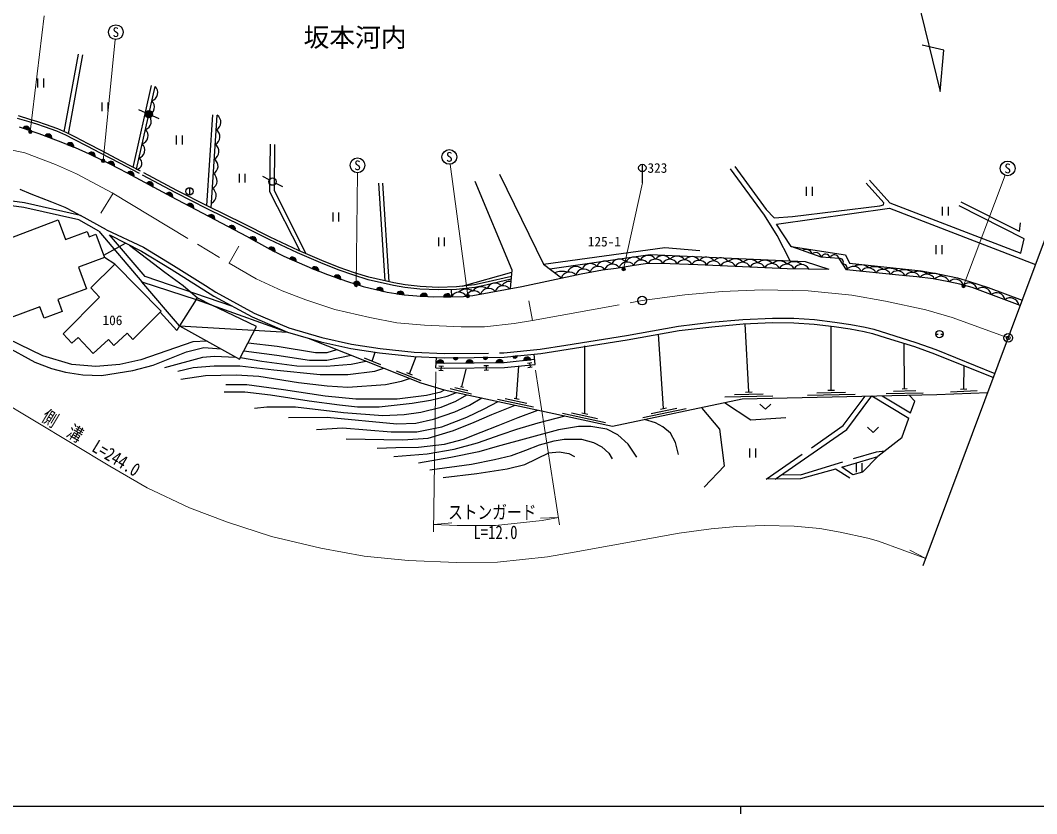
# Model space of a CAD drawing. Units: millimetres at full size, sheet at 1:1000; details may follow other scales. Extents: x 40000 to 680000, y 20000 to 380000.
# Drawn here: x 170189 to 308226, y 204000 to 311770 of the extents above; entities that cross this region are included whole.
import ezdxf
from ezdxf.enums import TextEntityAlignment as Align

# ---------------------------------------------------------------- set-up
doc = ezdxf.new("R2010")
doc.units = ezdxf.units.MM
doc.header["$LTSCALE"] = 1000
doc.header["$PDMODE"] = 32
doc.header["$PDSIZE"] = 500
doc.linetypes.add('CHAIN', pattern=[18.5, 12, -1.5, 3.5, -1.5])
doc.linetypes.add('DASHED', pattern=[7.5, 6, -1.5])
for name, color, linetype, lineweight in [('M-BGD', 7, 'Continuous', 25), ('M-BMK', 2, 'CHAIN', 13), ('M-BMK-OTRS', 5, 'Continuous', 25), ('M-BMK-SRVR', 3, 'Continuous', 25), ('M-STR-HTXT', 7, 'Continuous', 13), ('M-STR-STRC', 7, 'Continuous', 25), ('M-TTL-BAND', 7, 'Continuous', 25)]:
    doc.layers.add(name, color=color, linetype=linetype, lineweight=lineweight)
doc.layers.add('M-BMK-HTXT', color=7, linetype='Continuous')
doc.layers.add('M-OTRS', color=6, linetype='Continuous')
doc.styles.add('ＭＳ ゴシック', font='')
doc.styles.get('ＭＳ ゴシック').set_extended_font_data('MS Gothic')

msp = doc.modelspace()

# ---------------------------------------------------------------- hatches: boundary and pattern name
at = {"layer": 'M-BGD'}
for points in [[(187180, 299215, -1), (188099, 298820, -0.41421), (187442, 298558, -0.41421)], [(170557, 297121, -0.82183), (171497, 296809)], [(173542, 296087, -0.82183), (174468, 295733)], [(176520, 294922, -0.82183), (177439, 294551)], [(179462, 293668, -0.82183), (180354, 293238)], [(182092, 292404, -0.82183), (182976, 291956)], [(184751, 291055, -0.82183), (185622, 290582)], [(187354, 289642, -0.82183), (188224, 289169)], [(190011, 288200, -0.82183), (190881, 287727)], [(192850, 286695, -0.82183), (193727, 286234)], [(195710, 285191, -0.82183), (196587, 284730)], [(198513, 283717, -0.82183), (199390, 283256)], [(201362, 282202, -0.82183), (202226, 281718)], [(203893, 280789, -0.82183), (204775, 280337)], [(206742, 279388, -0.82183), (207651, 278993)], [(209793, 278060, -0.82183), (210715, 277696)], [(212794, 276914, -0.82183), (213729, 276585)], [(215419, 276027, -0.82183), (216366, 275737)], [(218550, 275185, -0.82183), (219513, 274951)], [(222314, 274482, 0.82183), (221335, 274631)], [(224512, 274310, -0.82183), (225501, 274246)], [(227660, 274211, -0.82183), (228651, 274225)], [(226721, 265253, -0.82183), (227711, 265206)], [(229003, 265918), (229629, 265926, -0.84072)], [(230714, 265239, -0.82183), (231704, 265251)], [(233049, 265967), (233675, 265974, -0.84072)], [(234792, 265288, -0.82183), (235783, 265300)], [(237062, 266122), (237685, 266185, -0.84072)], [(238519, 265567, -0.82183), (239505, 265668)]]:
    msp.add_hatch(color=256, dxfattribs=at).paths.add_polyline_path(points)
at = {"layer": 'M-STR-HTXT'}
for points in [[(171744, 296778, -1), (171348, 296473, -0.41421), (171394, 296824, -0.41421)], [(181627, 292846, -0.41421), (181589, 292494, -0.41421), (181237, 292533, -1)], [(252338, 278108, -1), (251899, 277869, -0.41421), (251999, 278208, -0.41421)], [(215961, 275993, -1), (215600, 275647, -0.41421), (215607, 276001, -0.41421)], [(298523, 275792, -1), (298066, 275590, -0.41421), (298193, 275920, -0.41421)], [(231116, 274520, -0.41421), (231159, 274169, -0.41421), (230808, 274126, -1)]]:
    msp.add_hatch(color=256, dxfattribs=at).paths.add_polyline_path(points)

# ---------------------------------------------------------------- linework, layer by layer
at = {"layer": 'M-BGD'}
for p, q in [((176156, 296639), (178096, 307192)), ((176717, 296373), (178686, 307084)), ((172515, 303847), (172515, 302647)), ((173315, 303847), (173315, 302647)), ((185508, 291796), (187998, 302898)), ((185967, 291557), (188485, 302789)), ((181267, 300620), (181267, 299420)), ((182067, 300620), (182067, 299420)), ((187180, 299215), (186262, 299610)), ((188099, 298820), (189018, 298425)), ((195531, 286598), (196318, 298944)), ((196114, 286306), (196916, 298905)), ((170557, 297121), (171497, 296809)), ((173542, 296087), (174468, 295733)), ((191360, 296121), (191360, 294921)), ((192160, 296121), (192160, 294921)), ((176520, 294922), (177439, 294551)), ((179462, 293668), (180354, 293238)), ((182092, 292404), (182976, 291956)), ((184751, 291055), (185622, 290582)), ((199894, 290918), (199894, 289718)), ((200694, 290918), (200694, 289718)), ((203997, 290085), (203104, 290535)), ((288265, 286981), (285537, 290058)), ((187354, 289642), (188224, 289169)), ((193165, 289036), (193165, 288036)), ((204890, 289635), (205783, 289184)), ((219742, 276361), (218884, 289629)), ((220302, 276233), (219433, 289665)), ((276921, 289137), (276921, 287937)), ((277721, 289137), (277721, 287937)), ((287485, 286957), (285089, 289660)), ((190011, 288200), (190881, 287727)), ((192850, 286695), (193727, 286234)), ((288241, 286241), (308077, 278606)), ((288265, 286981), (306056, 280134)), ((295412, 286449), (295412, 285249)), ((296212, 286449), (296212, 285249)), ((306517, 282080), (297706, 286555)), ((305899, 283067), (297977, 287090)), ((195710, 285191), (196587, 284730)), ((212625, 285644), (212625, 284444)), ((213425, 285644), (213425, 284444)), ((198513, 283717), (199390, 283256)), ((305899, 283067), (306009, 284273)), ((201362, 282202), (202226, 281718)), ((226976, 282271), (226976, 281071)), ((227776, 282271), (227776, 281071)), ((306056, 280134), (306517, 282080)), ((181515, 279852), (184453, 281520)), ((203893, 280789), (204775, 280337)), ((294547, 281217), (294547, 280017)), ((295347, 281217), (295347, 280017)), ((183006, 278648), (181625, 279560)), ((206742, 279388), (207651, 278993)), ((209793, 278060), (210715, 277696)), ((230184, 275649), (236958, 277575)), ((191825, 270256), (186689, 276247)), ((212794, 276914), (213729, 276585)), ((215419, 276027), (216366, 275737)), ((218550, 275185), (219513, 274951)), ((228724, 275200), (228738, 274226)), ((194064, 273833), (194237, 274084)), ((221335, 274631), (222314, 274482)), ((224512, 274310), (225501, 274246)), ((227660, 274211), (228651, 274225)), ((191825, 270256), (206457, 269416)), ((269117, 261290), (268619, 270534)), ((280324, 261526), (280333, 270228)), ((257543, 259027), (256853, 269120)), ((290290, 261736), (290249, 267871)), ((294514, 269152), (294839, 269152)), ((295189, 269152), (295514, 269152)), ((217988, 265461), (218377, 266672)), ((240110, 265026), (239967, 266419)), ((246867, 258373), (246869, 267565)), ((216873, 265906), (219103, 265017)), ((223040, 263771), (223963, 266086)), ((226640, 264556), (226707, 265954)), ((226721, 265253), (227711, 265206)), ((229629, 265926), (229003, 265918)), ((230714, 265239), (231704, 265251)), ((233675, 265974), (233049, 265967)), ((234792, 265288), (235783, 265300)), ((237685, 266185), (237062, 266122)), ((238519, 265567), (239505, 265668)), ((239057, 265220), (239654, 265281)), ((239355, 265251), (239416, 264654)), ((221257, 264159), (224601, 262826)), ((222650, 263926), (223430, 263615)), ((227013, 264238), (227613, 264209)), ((227042, 264837), (227641, 264809)), ((227342, 264823), (227313, 264224)), ((230158, 261983), (230746, 264399)), ((233157, 264868), (233757, 264875)), ((233164, 264268), (233764, 264275)), ((233457, 264872), (233464, 264272)), ((237585, 260379), (237897, 264800)), ((239118, 264623), (239715, 264684)), ((298318, 261687), (298379, 264870)), ((228558, 261755), (231473, 261045)), ((229212, 261905), (230961, 261479)), ((229953, 262033), (230362, 261933)), ((267174, 260949), (271073, 261031)), ((268662, 261280), (269572, 261300)), ((277087, 260858), (283586, 260994)), ((278381, 261185), (282280, 261267)), ((279869, 261516), (280779, 261536)), ((287803, 261083), (292802, 261189)), ((288797, 261404), (291796, 261467)), ((289940, 261728), (290640, 261743)), ((296532, 261309), (300129, 261466)), ((297898, 261669), (298737, 261705)), ((235015, 260320), (239902, 259264)), ((236055, 260402), (238988, 259769)), ((237243, 260453), (237927, 260305)), ((265880, 260622), (272379, 260759)), ((285842, 260742), (290846, 257718)), ((287244, 260771), (291103, 258439)), ((243808, 258420), (249672, 257153)), ((245044, 258460), (248563, 257700)), ((246456, 258462), (247277, 258285)), ((254733, 257818), (260602, 259062)), ((255845, 258360), (259366, 259107)), ((257132, 258940), (257954, 259114)), ((289895, 255046), (290846, 257718)), ((269219, 253597), (269219, 252397)), ((270019, 253597), (270019, 252397)), ((283697, 251598), (283697, 250398)), ((284497, 251598), (284497, 250398))]:
    msp.add_line(p, q, dxfattribs=at)
for points in [[(186358, 290958), (183700, 292345), (181079, 293727), (179245, 294668), (177499, 295569), (176359, 296166), (175153, 296701), (173492, 297284), (172442, 297649), (171384, 297970), (169821, 298453)], [(186520, 291269), (183863, 292655), (181241, 294038), (179405, 294979), (177661, 295880), (176511, 296481), (175282, 297027), (173607, 297614), (172551, 297982), (171487, 298305), (169919, 298789)], [(170046, 297291), (172691, 296414), (175319, 295407), (177625, 294476), (179521, 293639), (182235, 292332), (184715, 291075), (190668, 287843), (200914, 282454), (203763, 280855), (205984, 279718), (209826, 278047), (211900, 277229), (214624, 276271), (216731, 275626), (220008, 274831), (222378, 274473), (224037, 274341), (226334, 274192), (230389, 274249), (231632, 274383), (238316, 275623), (246347, 277346), (249258, 277898), (251101, 278119), (253547, 278521), (255079, 278753), (257158, 278767), (262220, 278607), (274338, 278052), (279984, 277946)], [(208177, 280393), (204090, 288481), (204166, 294925)], [(209032, 280033), (204692, 288621), (204766, 294918)], [(274743, 279087), (272972, 282522), (271247, 285300), (266651, 291597)], [(267248, 291894), (271488, 286067), (272554, 284919), (275067, 285144), (286930, 286570), (287431, 286705), (287485, 286957)], [(236869, 276590), (233410, 275803), (231908, 275475), (229450, 275222), (226922, 275144), (224457, 275262), (222410, 275490), (220857, 275746), (217429, 276532), (215475, 277134), (213353, 277878), (210997, 278825), (207816, 280165), (203976, 282006), (200285, 283837), (195581, 286181), (191296, 288353), (186801, 290726)], [(236902, 276957), (233334, 276145), (231852, 275821), (229426, 275572), (226925, 275494), (224485, 275611), (222458, 275837), (220925, 276090), (217520, 276870), (215584, 277467), (213476, 278205), (211130, 279149), (207960, 280485), (204130, 282320), (200441, 284151), (195738, 286494), (191457, 288664), (186963, 291037)], [(236755, 275334), (236982, 277847), (231954, 289882)], [(235269, 290876), (241262, 278667), (243669, 276771)], [(181884, 283300), (178348, 285264), (170767, 286990), (163700, 287948), (158705, 288433), (143483, 289143)], [(170105, 288834), (171620, 288207), (174421, 287129), (176252, 286367), (177357, 285820), (178348, 285264)], [(180842, 283135), (178114, 284651), (170651, 286349), (163625, 287302), (158658, 287784), (143452, 288493)], [(274866, 281044), (272887, 284080), (288241, 286241)], [(162571, 279846), (175311, 284662), (176326, 281977), (179263, 283088), (179535, 282368), (180435, 282709), (181625, 279560), (178082, 278220), (179182, 275312), (175275, 273836), (175883, 272228), (173407, 271292), (172821, 272842), (168592, 271244)], [(180842, 283135), (186689, 276247), (194064, 273833), (196111, 273135), (206457, 269416)], [(181884, 283300), (186918, 280956), (190979, 278487), (195326, 275739)], [(182279, 282610), (186627, 280430), (190663, 277977), (196455, 274316), (201673, 271472), (206457, 269416), (211002, 268114), (215070, 267182), (218970, 266587), (223630, 266102), (227772, 265904), (235883, 266001), (240881, 266513), (252624, 268347), (259688, 269627), (264093, 270150), (268349, 270519), (272354, 270705), (275239, 270693), (277998, 270516), (280733, 270171), (282908, 269860), (284789, 269502), (285930, 269216), (287790, 268646), (291611, 267441), (294340, 266488), (302351, 263248)], [(199064, 272894), (187139, 276982), (182279, 282610)], [(185019, 281236), (189818, 277575), (192283, 275752), (194237, 274084), (196111, 273135)], [(241262, 278667), (257744, 280917), (262462, 280494)], [(274866, 281044), (282257, 279924), (282794, 278782), (292531, 277753), (295094, 277292), (297465, 276774), (299100, 276304), (301659, 275496), (306276, 273774)], [(306000, 273034), (299454, 275477), (297799, 275911), (296296, 276254), (294169, 276633), (291927, 276908), (289490, 277138), (282409, 277880), (281387, 279426), (278968, 279604), (274866, 281044)], [(242092, 278013), (255721, 279945), (276803, 278994), (279984, 277946)], [(195570, 268179), (193615, 268116), (186543, 265636), (183694, 264998), (180457, 264767), (177174, 265017), (173244, 266208), (168495, 268484), (165507, 269246), (161695, 269034), (157602, 269627), (149301, 272028), (144322, 272972), (142194, 272972), (139909, 272442), (137777, 271632)], [(138145, 271094), (139511, 271648), (142260, 272159), (144769, 272159), (148380, 271442), (155488, 269180), (158507, 268380), (161221, 268024), (166342, 268024), (168022, 267618), (172177, 265330), (174423, 264493), (176338, 263981), (178664, 263595), (181217, 263501), (185447, 264193), (188223, 264924), (192739, 266756), (195103, 267305), (197468, 267126)], [(191825, 270256), (191424, 269616), (189195, 272128)], [(244294, 267653), (252525, 268939), (259599, 270220), (264032, 270747), (268309, 271118), (272341, 271305), (275259, 271293), (278055, 271114), (280813, 270766), (283007, 270452), (284918, 270089), (286091, 269795), (287968, 269219), (291801, 268010), (294552, 267050), (302561, 263811)], [(201116, 267949), (205055, 267489), (210286, 266625), (211853, 266625), (213190, 267051)], [(209291, 268604), (224575, 262513), (227746, 261584), (250627, 256640), (268219, 260371), (294669, 260928), (301598, 261229)], [(200558, 266867), (205030, 266266), (209482, 265593), (211835, 265593), (215144, 266272)], [(189795, 264610), (194971, 266011), (196503, 266171), (199470, 266016)], [(200092, 265966), (202986, 265485), (207754, 264852), (211732, 264791), (215120, 265070), (217103, 265491)], [(226674, 265255), (227759, 265203), (235923, 265301), (240038, 265723)], [(191594, 264106), (193681, 264617), (196500, 264842), (200008, 264842), (204626, 264301), (210895, 263666), (214682, 263666), (218326, 264090), (219570, 264508)], [(226640, 264556), (227747, 264503), (235962, 264602), (240110, 265026)], [(191974, 263016), (195318, 263507), (199497, 263623), (202595, 263414), (207992, 262589), (211863, 262098), (214690, 261931), (219799, 262313), (221940, 262736), (223039, 263125)], [(198107, 262311), (200961, 262295), (205936, 261640), (211579, 260777), (215760, 260354), (221366, 260354), (225353, 260835), (227303, 261293), (227811, 261570)], [(197893, 261302), (200702, 261287), (204156, 260882), (209429, 260090), (213532, 259520), (215971, 259249), (218916, 259249), (223406, 259778), (225914, 260188), (228175, 260723), (229437, 261218)], [(201990, 259066), (203683, 259271), (207548, 259271), (214082, 258503), (219406, 258081), (222327, 258245), (224605, 258523), (227326, 259222), (229319, 260056), (230843, 260915)], [(206625, 257813), (211863, 257845), (221311, 256942), (223923, 257053), (226315, 257589), (229193, 258596), (231183, 259491), (232847, 260482)], [(210423, 256190), (213928, 256406), (220575, 255888), (224058, 255888), (227426, 256544), (230838, 257861), (233182, 258988), (235082, 259999)], [(270627, 259644), (271377, 258944), (272127, 259644)], [(272722, 249451), (282448, 256203), (285842, 260742)], [(291103, 258439), (291679, 260054), (290887, 260848)], [(214423, 254916), (222161, 254775), (225580, 255007), (229024, 256071), (231824, 257168), (234230, 258234), (237395, 259499)], [(218657, 253637), (221185, 253755), (224254, 253780), (227818, 254182), (230394, 254877), (232799, 255821), (235068, 256738), (237791, 257837), (240470, 258835)], [(263070, 248369), (265816, 251257), (265176, 256232), (262796, 259107)], [(220938, 252501), (225423, 252866), (229125, 253506), (232270, 254356), (235503, 255500), (237610, 256235), (240514, 257099), (244182, 258033)], [(259560, 252810), (259176, 254417), (258511, 255679), (257441, 256570), (256447, 257096), (254963, 257560)], [(253919, 252436), (252734, 254209), (251346, 255461), (249838, 256245), (247662, 256597), (245987, 256597), (243284, 256130), (234971, 253891), (232461, 253149), (228658, 252394), (224287, 251611)], [(285265, 256488), (286015, 255788), (286765, 256488)], [(225814, 250716), (231451, 251484), (234609, 252090), (236907, 252670), (238823, 253378), (240703, 254122), (242713, 254634), (244053, 254862), (246420, 254862), (248021, 254403), (249175, 253819), (250112, 252973), (250585, 252220)], [(289895, 255046), (286661, 252525), (284558, 250397), (283269, 250049), (281767, 251063), (286661, 252525)], [(227622, 249675), (232177, 250191), (236310, 250835), (238725, 251446), (241954, 253013), (243393, 253154), (244664, 252928), (245447, 252513)], [(282869, 249589), (280915, 250805), (276143, 249501), (271469, 249433)]]:
    msp.add_lwpolyline(points, dxfattribs=at)
for points in [[(175995, 269185), (177184, 267903), (178035, 268693), (180072, 266497), (182151, 268426), (182907, 267612), (184679, 269256), (185455, 268418), (189336, 272268), (183006, 278648), (179770, 275437), (180921, 274183)], [(191825, 270256), (199974, 265737), (202259, 270162), (196111, 273135), (194064, 273833)]]:
    msp.add_lwpolyline(points, close=True, dxfattribs=at)
at = {"layer": 'M-BGD', "linetype": 'DASHED'}
for points in [[(195326, 275739), (196759, 274833), (201936, 272012), (206659, 269983), (211152, 268696), (215182, 267772), (219046, 267182), (223676, 266700), (227782, 266504), (235848, 266600), (240804, 267108), (244294, 267653)], [(265827, 259864), (269397, 257491), (274158, 257808)], [(271469, 249433), (281955, 256714), (284954, 260723)], [(273640, 250088), (276165, 250050), (286454, 253176), (287620, 253273)]]:
    msp.add_lwpolyline(points, dxfattribs=at)
at = {"layer": 'M-BGD'}
for centre in [(187640, 299017), (204444, 289860), (193165, 288536), (295014, 269152)]:
    msp.add_circle(centre, 500, dxfattribs=at)
for centre, radius, start, end in [((187692, 301942), 1160, 287.84748, 46.8771), ((187255, 299990), 1160, 287.84748, 46.8771), ((186817, 298039), 1160, 287.84748, 46.8771), ((196265, 297945), 1160, 296.84032, 55.86995), ((170996, 296872), 505, 352.82797, 150.48616), ((186379, 296087), 1160, 287.84748, 46.8771), ((196138, 295949), 1160, 296.84032, 55.86995), ((173970, 295819), 505, 350.21098, 147.86917), ((176943, 294646), 505, 349.19666, 146.85485), ((185942, 294135), 1160, 287.84748, 46.8771), ((196011, 293953), 1160, 296.84032, 55.86995), ((179866, 293364), 505, 345.45099, 143.10918), ((185925, 292341), 785, 273.10794, 61.61665), ((195884, 291957), 1160, 296.84032, 55.86995), ((182489, 292093), 505, 344.29298, 141.95117), ((185140, 290733), 505, 342.67336, 140.33155), ((195757, 289961), 1160, 296.84032, 55.86995), ((187742, 289320), 505, 342.67336, 140.33155), ((195630, 287965), 1160, 296.84032, 55.86995), ((190399, 287877), 505, 342.67336, 140.33155), ((193243, 286378), 505, 343.42869, 141.08688), ((196103, 284874), 505, 343.42869, 141.08688), ((198906, 283400), 505, 343.42869, 141.08688), ((201746, 281875), 505, 341.87395, 139.53214), ((204290, 280476), 505, 344.05706, 141.71525), ((276912, 279848), 811, 14.49087, 126.8253), ((207157, 279101), 505, 347.66165, 145.31985), ((249557, 277890), 1167, 39.17356, 157.84568), ((251526, 278188), 1152, 39.17916, 157.55269), ((252604, 277770), 1160, 39.82078, 158.85041), ((253498, 278409), 1195, 41.40726, 154.95436), ((254552, 278060), 1150, 37.18669, 156.82526), ((255471, 278613), 1227, 35.99558, 151.45101), ((256472, 278173), 1160, 30.88031, 149.90993), ((257437, 278601), 1218, 35.29033, 143.00024), ((258415, 278199), 1106, 26.70778, 148.96811), ((259400, 278467), 1280, 36.9029, 139.14351), ((260384, 278076), 1160, 28.67561, 147.70523), ((261394, 278372), 1299, 37.5548, 138.34497), ((262378, 278003), 1162, 28.23411, 147.18603), ((263389, 278309), 1289, 36.59321, 138.45638), ((264336, 277991), 1090, 25.77557, 148.97903), ((265350, 278301), 1208, 34.76268, 140.03189), ((266290, 277831), 1160, 27.86249, 146.89211), ((267298, 277995), 1380, 40.93534, 133.81926), ((268288, 277740), 1160, 27.86249, 146.89211), ((269295, 277887), 1391, 41.43151, 133.32308), ((271292, 277771), 1408, 42.13196, 132.62264), ((273299, 277736), 1373, 41.02376, 134.47254), ((275290, 277477), 1503, 47.60298, 129.45843), ((278183, 279401), 811, 14.49087, 126.8253), ((279558, 279366), 637, 13.5602, 157.99706), ((280768, 279276), 637, 13.5602, 157.99706), ((281466, 278923), 509, 328.00954, 98.95588), ((210218, 277787), 505, 349.63561, 147.2938), ((243764, 275036), 2618, 73.05872, 111.88638), ((244770, 276405), 1160, 42.58851, 161.61813), ((245628, 277174), 1160, 42.58851, 161.61813), ((246726, 276825), 1160, 42.58851, 161.61813), ((247591, 277547), 1182, 41.8014, 159.60829), ((248659, 277194), 1156, 39.67235, 158.93391), ((250610, 277486), 1151, 37.60047, 157.17488), ((270285, 277648), 1160, 27.86249, 146.89211), ((272283, 277557), 1160, 27.86249, 146.89211), ((274282, 277492), 1147, 28.22293, 148.02082), ((276282, 277427), 1160, 29.40986, 148.43948), ((281977, 278150), 509, 328.00954, 98.95588), ((283342, 277191), 1160, 24.50157, 143.53119), ((284300, 276733), 1816, 50.60415, 117.42861), ((285331, 276982), 1160, 24.50157, 143.53119), ((286247, 276121), 2166, 56.52399, 111.50878), ((287321, 276774), 1160, 24.50157, 143.53119), ((288240, 275918), 2163, 56.63127, 111.65781), ((289312, 276571), 1159, 24.71598, 143.82935), ((290226, 275674), 2200, 57.28712, 111.23743), ((291305, 276361), 1169, 24.97662, 143.52947), ((292212, 275583), 2099, 54.6555, 112.33501), ((213229, 276657), 505, 351.79954, 149.45773), ((215864, 275789), 505, 354.14475, 151.80294), ((236693, 274933), 1374, 83.75677, 146.53779), ((293285, 276137), 1167, 23.39534, 142.05751), ((294107, 275008), 2386, 56.02648, 106.57032), ((295237, 275843), 1161, 20.36658, 139.34417), ((297165, 275438), 1166, 17.33765, 136.03712), ((299058, 274958), 1137, 12.90581, 133.28262), ((219009, 274973), 505, 357.54847, 155.20666), ((221810, 274460), 505, 2.56797, 160.22616), ((229755, 273668), 1161, 32.23065, 151.25177), ((230780, 273754), 1511, 55.55019, 134.69366), ((231805, 273864), 1148, 38.67708, 158.39749), ((232782, 274120), 1446, 56.50598, 142.55094), ((233792, 274185), 1160, 40.99786, 160.02748), ((234682, 274872), 1191, 43.44351, 157.58182), ((235758, 274550), 1160, 40.99786, 160.02748), ((300897, 274310), 1160, 10.01342, 129.04304), ((302771, 273611), 1160, 10.01342, 129.04304), ((225000, 274180), 505, 7.46517, 165.12336), ((228157, 274120), 505, 11.97942, 169.63761), ((304644, 272911), 1160, 10.01342, 129.04304), ((227212, 265132), 505, 8.43464, 166.09283), ((229315, 265977), 318, 190.57775, 350.79548), ((231210, 265147), 505, 11.85752, 169.51571), ((233361, 266025), 318, 190.57775, 350.79548), ((235289, 265196), 505, 11.85752, 169.51571), ((237368, 266208), 318, 195.73683, 355.95456), ((239022, 265520), 505, 17.0166, 174.67479)]:
    msp.add_arc(centre, radius, start, end, dxfattribs=at)
at = {"layer": 'M-BMK'}
msp.add_lwpolyline([(165375, 294931), (170823, 293750), (174975, 292186), (177826, 290901), (182684, 288352), (198570, 278767), (202233, 276666), (205731, 275010), (208945, 273780), (212899, 272510), (217639, 271381), (221316, 270698), (225063, 270344), (230047, 270129), (233245, 270139), (237248, 270566), (239732, 271014), (254646, 273703), (260441, 274494), (265493, 274937), (270980, 275154), (277176, 275009), (283105, 274453), (287711, 273628), (293164, 272465), (296743, 271411), (304360, 268637)], dxfattribs=at)
at = {"layer": 'M-BMK-OTRS'}
msp.add_line((292831, 237716), (312350, 290065), dxfattribs=at)
at = {"layer": 'M-BMK-SRVR'}
for p, q in [((287339, 334187), (295115, 302086)), ((295605, 307732), (292682, 308409)), ((295115, 302086), (295605, 307732))]:
    msp.add_line(p, q, dxfattribs=at)
for centre in [(254646, 273703), (304360, 268637)]:
    msp.add_circle(centre, 600, dxfattribs=at)
at = {"layer": 'M-OTRS'}
msp.add_point((304360, 268637), dxfattribs=at)
at = {"layer": 'M-STR-HTXT'}
for p, q in [((171546, 296626), (173443, 312383)), ((181432, 292689), (183059, 309170)), ((230962, 274323), (228586, 292227)), ((215780, 275820), (215970, 291074)), ((298294, 275691), (303934, 290719)), ((252118, 277989), (254668, 289716)), ((181139, 285567), (182783, 288292)), ((199885, 281072), (198570, 278767)), ((239245, 273657), (239732, 271014)), ((226316, 242264), (226609, 264028)), ((240172, 264252), (243423, 243228)), ((226329, 243264), (228773, 243501)), ((243270, 244216), (240817, 244121)), ((293180, 238653), (291013, 239806))]:
    msp.add_line(p, q, dxfattribs=at)
for points in [[(166969, 260460), (182341, 251186), (187404, 248281), (193148, 245563), (198323, 243581), (204287, 241666), (211004, 240066), (216880, 238974), (222868, 238409), (229409, 238127), (234996, 238145), (241790, 238869), (245414, 239523), (259650, 242090), (264004, 242684), (267525, 242993), (271238, 243139), (275304, 243044), (278782, 242718), (281553, 242222), (285294, 241424), (286737, 240999), (293180, 238653)], [(226329, 243264), (229509, 243127), (234722, 243144), (241081, 243821), (243270, 244216)]]:
    msp.add_lwpolyline(points, dxfattribs=at)
for centre in [(171546, 296626), (181432, 292689), (252118, 277989), (215780, 275820), (298294, 275691), (230962, 274323)]:
    msp.add_circle(centre, 250, dxfattribs=at)
at = {"layer": 'M-STR-STRC'}
msp.add_line((254668, 289716), (254668, 292216), dxfattribs=at)
for centre, radius in [((183157, 310165), 1000), ((228454, 293218), 1000), ((215983, 292074), 1000), ((304286, 291655), 1000), ((254668, 291716), 500)]:
    msp.add_circle(centre, radius, dxfattribs=at)
at = {"layer": 'M-TTL-BAND'}
for p, q in [((40000, 205000), (579000, 205000)), ((268000, 205000), (268000, 204000))]:
    msp.add_line(p, q, dxfattribs=at)

# ---------------------------------------------------------------- texts
at = {"layer": 'M-BMK-HTXT', "style": 'ＭＳ ゴシック'}
for s, height, p in [('坂本河内', 2566, (215656, 309450)), ('125-1', 1320, (249513, 281712)), ('106', 1320, (182701, 271026))]:
    msp.add_text(s, height=height, dxfattribs=at).set_placement(p, align=Align.MIDDLE_CENTER)
at = {"layer": 'M-STR-HTXT', "style": 'ＭＳ ゴシック', "width": 0.8}
msp.add_text('側\u3000溝\u3000L=244.0', height=1833, rotation=328.896, dxfattribs=at).set_placement((179042, 253115), align=Align.BOTTOM_CENTER)
msp.add_text('ストンガード', height=1833, dxfattribs=at).set_placement((234285, 243488), align=Align.BOTTOM_CENTER)
msp.add_text('L=12.0', height=1833, dxfattribs=at).set_placement((234722, 243144), align=Align.TOP_CENTER)
at = {"layer": 'M-STR-STRC', "style": 'ＭＳ ゴシック'}
for p in [(183157, 310165), (215983, 292074), (228454, 293218), (304286, 291655)]:
    msp.add_text('S', height=1320, dxfattribs=at).set_placement(p, align=Align.MIDDLE_CENTER)
msp.add_text('323', height=1320, dxfattribs=at).set_placement((255368, 291716), align=Align.MIDDLE_LEFT)

doc.saveas('drawing.dxf')
